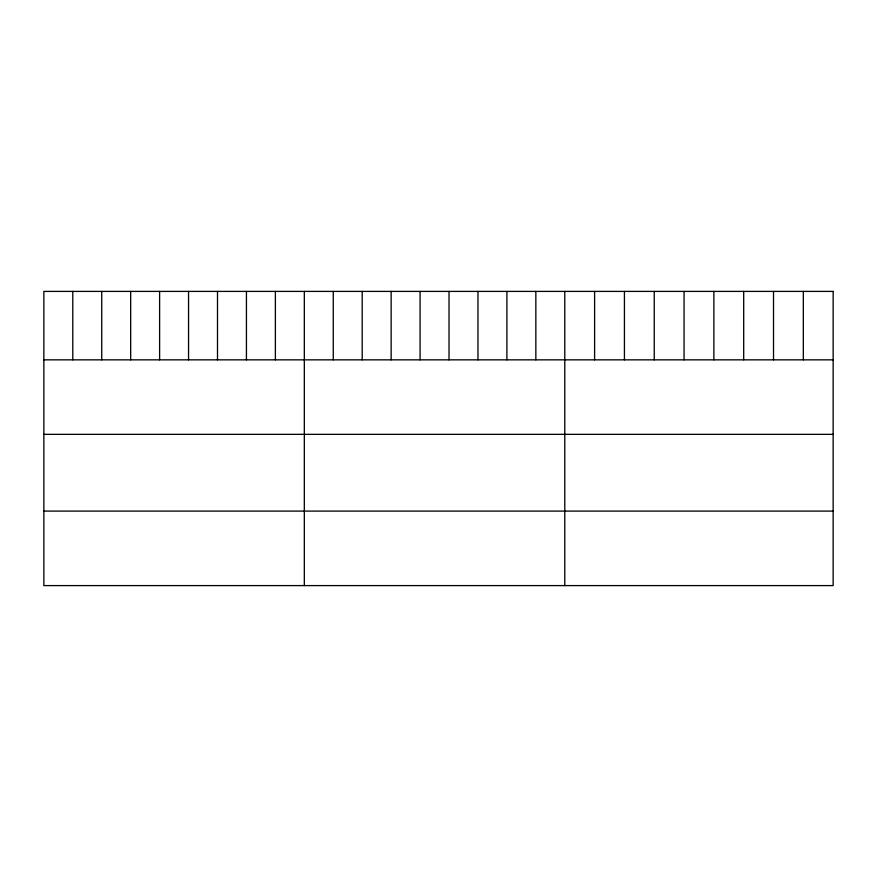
<?xml version="1.0" encoding="UTF-8"?>
<svg xmlns="http://www.w3.org/2000/svg" width="877" height="877" viewBox="0 0 877 877"><rect width="100%" height="100%" fill="white"/><g stroke="black" fill="none" stroke-linecap="round" stroke-linejoin="round"><path stroke-width="1.32" d="M43.85 359.844L833.15 359.844M43.85 434.345L833.15 434.345M43.85 511.094L833.15 511.094M803.332 291.405L803.332 359.844M773.514 291.405L773.514 359.844M743.696 291.405L743.696 359.844M713.878 291.405L713.878 359.844M684.06 291.405L684.06 359.844M654.242 291.405L654.242 359.844M624.424 291.405L624.424 359.844M594.606 291.405L594.606 359.844M564.788 291.405L564.788 585.595M535.847 291.405L535.847 359.844M506.906 291.405L506.906 359.844M477.965 291.405L477.965 359.844M449.024 291.405L449.024 359.844M420.083 291.405L420.083 359.844M391.142 291.405L391.142 359.844M362.201 291.405L362.201 359.844M333.26 291.405L333.26 359.844M304.319 291.405L304.319 585.595M275.378 291.405L275.378 359.844M246.437 291.405L246.437 359.844M217.496 291.405L217.496 359.844M188.555 291.405L188.555 359.844M159.614 291.405L159.614 359.844M130.673 291.405L130.673 359.844M101.732 291.405L101.732 359.844M72.791 291.405L72.791 359.844M833.15 291.405L43.85 291.405L43.85 585.595L833.15 585.595L833.15 291.405"/></g></svg>
